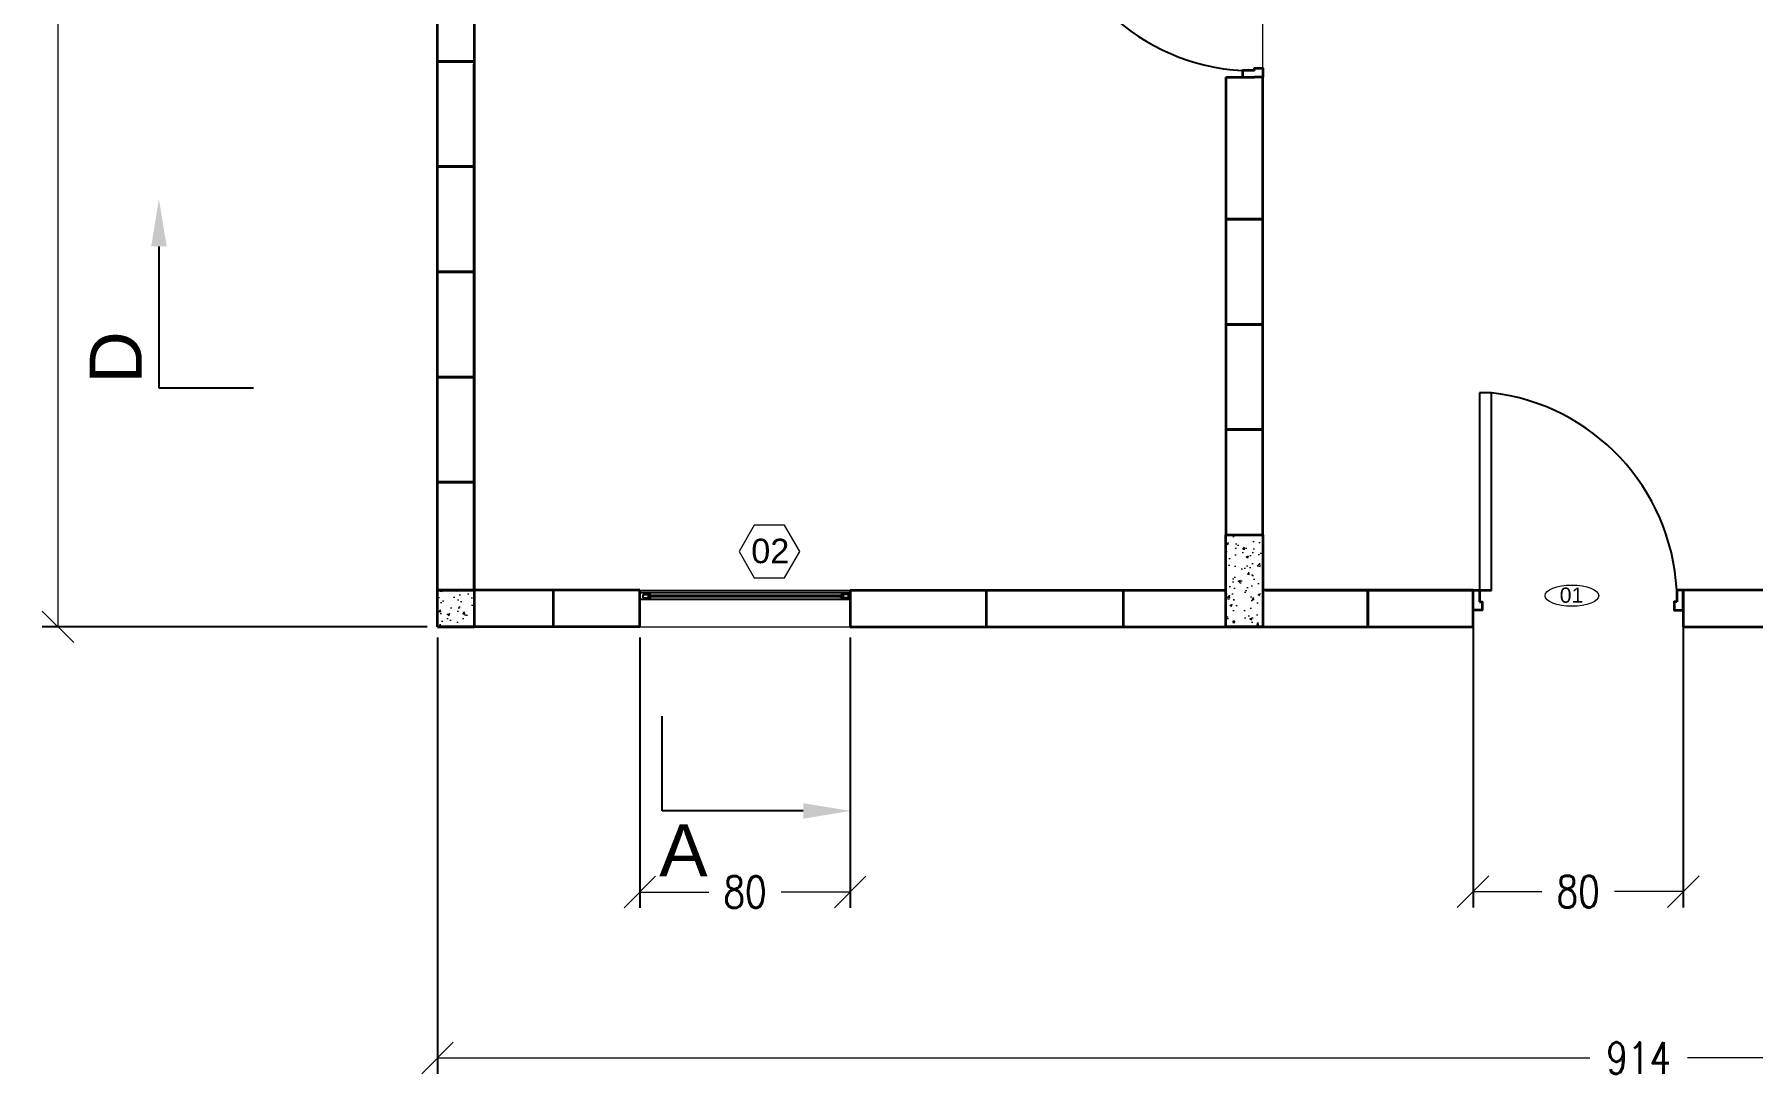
# Model space of a CAD drawing. Header units: inches. Extents: x 13.7 to 27.3, y 9.2 to 21.7.
# Drawn here: x 13.71 to 20.25, y 9.17 to 13.15 of the extents above; entities that cross this region are included whole.
import ezdxf
from ezdxf import colors
from ezdxf.entities.mleader import LeaderData, LeaderLine
from ezdxf.math import Vec2, Vec3

# ---------------------------------------------------------------- set-up
doc = ezdxf.new("R2010")
doc.units = ezdxf.units.IN
doc.header["$MEASUREMENT"] = 0
for name, color, linetype, lineweight in [('A-DOOR-FULL', 4, 'Continuous', 25), ('A-FLOR-PATT', 8, 'Continuous', 18), ('A-FURN', 8, 'Continuous', 18), ('A-GLAZ-FULL', 4, 'Continuous', 25), ('a-quote', 7, 'Continuous', 13), ('A-WALL-FULL', 7, 'Continuous', 35), ('linee di sezione', 3, 'Continuous', 13)]:
    doc.layers.add(name, color=color, linetype=linetype, lineweight=lineweight)
doc.styles.add('ARIAL', font='Arial.ttf')
doc.styles.add('E-ROMANS', font='romans.shx', dxfattribs={"width": 0.8})
doc.styles.get("Standard").update_dxf_attribs({"font": 'Arial.ttf'})
doc.dimstyles.new('E-0100_TICK_12', dxfattribs={"dimscale": 0.001, "dimtxt": 120, "dimasz": 120, "dimexe": 60, "dimexo": 40, "dimgap": 60, "dimtad": 0, "dimzin": 0, "dimdsep": 46, "dimtxsty": 'E-ROMANS', "dimblk": 'OBLIQUE', "dimcen": 60, "dimclrd": 256, "dimclre": 256, "dimclrt": 256, "dimadec": 0, "dimazin": 0, "dimtfac": 1, "dimtmove": 1, "dimatfit": 3, "dimldrblk": 'OPEN90', "dimfxl": 1, "dimtfill": 1, "dimtolj": 1, "dimtzin": 0, "dimlwd": -1, "dimarcsym": 0})

# ---------------------------------------------------------------- blocks, each defined once
blk = doc.blocks.new('_Oblique')
at = {"color": 0, "linetype": 'ByBlock', "lineweight": -2}
blk.add_line((-0.5, -0.5), (0.5, 0.5), dxfattribs=at)
blk = doc.blocks.new('*D23')
at = {"layer": 'linee di sezione', "lineweight": -2, "transparency": 16777216}
for p, q in [((19.1859, 11.0017), (19.1859, 9.8351)), ((19.9859, 11.0017), (19.9859, 9.8351))]:
    blk.add_line(p, q, dxfattribs=at)
at = {"layer": 'linee di sezione', "transparency": 16777216}
for p, q in [((19.1859, 9.8951), (19.4482, 9.8951)), ((19.9859, 9.8951), (19.7236, 9.8951))]:
    blk.add_line(p, q, dxfattribs=at)
at = {"layer": 'linee di sezione', "transparency": 16777216, "xscale": 0.12, "yscale": 0.12, "zscale": 0.12, "rotation": 180}
blk.add_blockref('_Oblique', (19.1859, 9.8951), dxfattribs=at)
at = {"layer": 'linee di sezione', "transparency": 16777216, "xscale": 0.12, "yscale": 0.12, "zscale": 0.12}
blk.add_blockref('_Oblique', (19.9859, 9.8951), dxfattribs=at)
at = {"layer": 'linee di sezione', "lineweight": 13, "transparency": 16777216, "insert": (19.5859, 9.8951), "char_height": 0.12, "attachment_point": 5, "style": 'E-ROMANS', "bg_fill": 3, "box_fill_scale": 1.25, "bg_fill_color": 256, "bg_fill_true_color": 13158600, "bg_fill_transparency": 0}
blk.add_mtext('\\A1;80', dxfattribs=at)
blk = doc.blocks.new('_Open90')
at = {"color": 0, "linetype": 'ByBlock', "lineweight": -2}
for p, q in [((0, 0), (-1, 0)), ((-0.5, 0.5), (0, 0)), ((0, 0), (-0.5, -0.5))]:
    blk.add_line(p, q, dxfattribs=at)
blk = doc.blocks.new('*D24')
at = {"layer": 'linee di sezione', "lineweight": -2, "transparency": 16777216}
for p, q in [((16.0159, 10.8617), (16.0159, 9.8333)), ((16.8159, 10.8617), (16.8159, 9.8333))]:
    blk.add_line(p, q, dxfattribs=at)
at = {"layer": 'linee di sezione', "transparency": 16777216}
for p, q in [((16.0159, 9.8933), (16.2782, 9.8933)), ((16.8159, 9.8933), (16.5536, 9.8933))]:
    blk.add_line(p, q, dxfattribs=at)
at = {"layer": 'linee di sezione', "transparency": 16777216, "xscale": 0.12, "yscale": 0.12, "zscale": 0.12, "rotation": 180}
blk.add_blockref('_Oblique', (16.0159, 9.8933), dxfattribs=at)
at = {"layer": 'linee di sezione', "transparency": 16777216, "xscale": 0.12, "yscale": 0.12, "zscale": 0.12}
blk.add_blockref('_Oblique', (16.8159, 9.8933), dxfattribs=at)
at = {"layer": 'linee di sezione', "lineweight": 13, "transparency": 16777216, "insert": (16.4159, 9.8933), "char_height": 0.12, "attachment_point": 5, "style": 'E-ROMANS', "bg_fill": 3, "box_fill_scale": 1.25, "bg_fill_color": 256, "bg_fill_true_color": 13158600, "bg_fill_transparency": 0}
blk.add_mtext('\\A1;80', dxfattribs=at)
blk = doc.blocks.new('*D25')
at = {"layer": 'linee di sezione', "lineweight": -2, "transparency": 16777216}
for p, q in [((15.2459, 10.8617), (15.2459, 9.2024)), ((24.3859, 10.8617), (24.3859, 9.2024))]:
    blk.add_line(p, q, dxfattribs=at)
at = {"layer": 'linee di sezione', "transparency": 16777216}
for p, q in [((15.2459, 9.2624), (19.6302, 9.2624)), ((24.3859, 9.2624), (20.0016, 9.2624))]:
    blk.add_line(p, q, dxfattribs=at)
at = {"layer": 'linee di sezione', "transparency": 16777216, "xscale": 0.12, "yscale": 0.12, "zscale": 0.12, "rotation": 180}
blk.add_blockref('_Oblique', (15.2459, 9.2624), dxfattribs=at)
at = {"layer": 'linee di sezione', "transparency": 16777216, "xscale": 0.12, "yscale": 0.12, "zscale": 0.12}
blk.add_blockref('_Oblique', (24.3859, 9.2624), dxfattribs=at)
at = {"layer": 'linee di sezione', "lineweight": 13, "transparency": 16777216, "insert": (19.8159, 9.2624), "char_height": 0.12, "attachment_point": 5, "style": 'E-ROMANS', "bg_fill": 3, "box_fill_scale": 1.25, "bg_fill_color": 256, "bg_fill_true_color": 13158600, "bg_fill_transparency": 0}
blk.add_mtext('\\A1;914', dxfattribs=at)
blk = doc.blocks.new('*D28')
at = {"layer": 'linee di sezione', "lineweight": -2, "transparency": 16777216}
for p, q in [((15.2059, 16.9517), (13.742, 16.9517)), ((15.2059, 10.9017), (13.742, 10.9017))]:
    blk.add_line(p, q, dxfattribs=at)
at = {"layer": 'linee di sezione', "transparency": 16777216}
for p, q in [((13.802, 16.9517), (13.802, 14.1079)), ((13.802, 10.9017), (13.802, 13.7456))]:
    blk.add_line(p, q, dxfattribs=at)
at = {"layer": 'linee di sezione', "transparency": 16777216, "xscale": 0.12, "yscale": 0.12, "zscale": 0.12}
for p, rotation in [((13.802, 16.9517), 90), ((13.802, 10.9017), 270)]:
    blk.add_blockref('_Oblique', p, dxfattribs=dict(at, rotation=rotation))
at = {"layer": 'linee di sezione', "lineweight": 13, "transparency": 16777216, "insert": (13.802, 13.9267), "char_height": 0.12, "attachment_point": 5, "rotation": 90, "style": 'E-ROMANS', "bg_fill": 3, "box_fill_scale": 1.25, "bg_fill_color": 256, "bg_fill_true_color": 13158600, "bg_fill_transparency": 0}
blk.add_mtext('\\A1;605', dxfattribs=at)

msp = doc.modelspace()

# ---------------------------------------------------------------- hatches: boundary and pattern name
at = {"layer": 'A-FLOR-PATT'}
h = msp.add_hatch(dxfattribs=at)
h.set_pattern_fill('AR-CONC', color=256, scale=0.0005, style=0)
h.set_pattern_definition([(50, (39.66048, 98.05265), (0.091092334, -0.00796954), [0.009525, -0.104775]), (355, (39.66048, 98.05265), (-0.01762141, 0.09552832), [0.00762, -0.08382]), (100.451, (39.66807, 98.05198), (0.07347125, 0.08755834), [0.008095, -0.089045]), (46.1842, (39.66048, 98.07805), (0.13553952, -0.02102116), [0.0142875, -0.1571625]), (96.6356, (39.67178, 98.0763), (0.11870212, 0.12371278), [0.0121425, -0.1335675]), (351.184, (39.66048, 98.07805), (0.1187023, 0.12371256), [0.01143, -0.12573]), (21, (39.67318, 98.0717), (0.07580744, -0.05113276), [0.009525, -0.104775]), (326, (39.67318, 98.0717), (0.03090101, 0.09209398), [0.00762, -0.08382]), (71.4514, (39.6795, 98.06744), (0.106708245, 0.04096143), [0.008095, -0.089045]), (37.5, (39.66048, 98.052648), (0.001544302, 0.04227752), [0, -0.082804, 0, -0.08509, 0, -0.0841375]), (7.5, (39.66048, 98.05265), (0.033409831, 0.050090287), [0, -0.048514, 0, -0.080899, 0, -0.0320675]), (327.5, (39.63216, 98.052648), (0.067795298, -0.002864372), [0, -0.03175, 0, -0.09906, 0, -0.131445]), (317.5, (39.61946, 98.05265), (0.07406459, 0.012713246), [0, -0.041275, 0, -0.065786, 0, -0.093345])])
h.paths.add_polyline_path([(18.3859, 11.2517), (18.2459, 11.2517), (18.2459, 10.9017), (18.3859, 10.9017)])
h = msp.add_hatch(dxfattribs=at)
h.set_pattern_fill('AR-CONC', color=256, scale=0.0005, style=0)
h.set_pattern_definition([(50, (47.85048, 98.05265), (0.091092334, -0.00796954), [0.009525, -0.104775]), (355, (47.85048, 98.05265), (-0.01762141, 0.09552832), [0.00762, -0.08382]), (100.451, (47.85807, 98.05198), (0.07347125, 0.08755834), [0.008095, -0.089045]), (46.1842, (47.85048, 98.07805), (0.13553952, -0.02102116), [0.0142875, -0.1571625]), (96.6356, (47.86178, 98.0763), (0.11870212, 0.12371278), [0.0121425, -0.1335675]), (351.184, (47.85048, 98.07805), (0.1187023, 0.12371256), [0.01143, -0.12573]), (21, (47.86318, 98.0717), (0.07580744, -0.05113276), [0.009525, -0.104775]), (326, (47.86318, 98.0717), (0.03090101, 0.09209398), [0.00762, -0.08382]), (71.4514, (47.8695, 98.06744), (0.106708245, 0.04096143), [0.008095, -0.089045]), (37.5, (47.85048, 98.052648), (0.001544302, 0.04227752), [0, -0.082804, 0, -0.08509, 0, -0.0841375]), (7.5, (47.85048, 98.05265), (0.033409831, 0.050090287), [0, -0.048514, 0, -0.080899, 0, -0.0320675]), (327.5, (47.82216, 98.052648), (0.067795298, -0.002864372), [0, -0.03175, 0, -0.09906, 0, -0.131445]), (317.5, (47.80946, 98.05265), (0.07406459, 0.012713246), [0, -0.041275, 0, -0.065786, 0, -0.093345])])
h.paths.add_polyline_path([(15.2459, 11.0417), (15.2459, 10.9017), (15.3859, 10.9017), (15.3859, 11.0417)])
for points in [[(16.0326, 11.0055), (16.0326, 11.008), (16.0184, 11.008), (16.0184, 11.0292), (16.0326, 11.0292), (16.0326, 11.0317), (16.0159, 11.0317), (16.0159, 11.0055)], [(16.7992, 11.0055), (16.7992, 11.008), (16.8134, 11.008), (16.8134, 11.0292), (16.7992, 11.0292), (16.7992, 11.0317), (16.8159, 11.0317), (16.8159, 11.0055)]]:
    msp.add_hatch(color=256, dxfattribs=at).paths.add_polyline_path(points)

# ---------------------------------------------------------------- linework, layer by layer
at = {"layer": 'A-DOOR-FULL'}
msp.add_lwpolyline([(19.2109, 11.7917), (19.2109, 11.0417), (19.2559, 11.0417), (19.2559, 11.7917)], close=True, dxfattribs=at)
for centre, start, end in [((18.3519, 13.814), 186.63627, 266.90667), ((19.1636, 10.9987), 3.09333, 83.36373)]:
    msp.add_arc(centre, 0.7984, start, end, dxfattribs=at)
at = {"layer": 'A-FURN', "ltscale": 1.5}
msp.add_line((18.3859, 12.9917), (18.3859, 13.7917), dxfattribs=at)
at = {"layer": 'A-FURN'}
for p, q in [((16.0159, 11.0417), (16.8159, 11.0417)), ((16.0159, 10.9017), (16.8159, 10.9017))]:
    msp.add_line(p, q, dxfattribs=at)
at = {"layer": 'A-FURN', "ltscale": 0.8}
for p, q in [((15.2359, 10.9017), (15.2358, 10.9017)), ((16.0159, 10.9017), (16.8159, 10.9017))]:
    msp.add_line(p, q, dxfattribs=at)
at = {"layer": 'A-GLAZ-FULL'}
for p, q in [((16.0159, 11.0317), (16.7992, 11.0317)), ((16.8159, 11.0317), (16.0159, 11.0317)), ((16.8159, 11.0055), (16.0159, 11.0055)), ((16.0281, 11.012), (16.0281, 11.0253)), ((16.0281, 11.0253), (16.0573, 11.0253)), ((16.0281, 11.012), (16.0573, 11.012)), ((16.7901, 11.0211), (16.0473, 11.0211)), ((16.0473, 11.0211), (16.0473, 11.0161)), ((16.7901, 11.0161), (16.0473, 11.0161)), ((16.0573, 11.0211), (16.0573, 11.0253)), ((16.0573, 11.012), (16.0573, 11.0161)), ((16.8092, 11.0253), (16.7801, 11.0253)), ((16.7801, 11.0211), (16.7801, 11.0253)), ((16.7801, 11.012), (16.7801, 11.0161)), ((16.8092, 11.012), (16.7801, 11.012)), ((16.7901, 11.0161), (16.7901, 11.0211)), ((16.7992, 11.0317), (16.8159, 11.0317)), ((16.7992, 11.0292), (16.7992, 11.0317)), ((16.7992, 11.0055), (16.7992, 11.008)), ((16.7992, 11.008), (16.8134, 11.008)), ((16.8092, 11.012), (16.8092, 11.0253)), ((16.8134, 11.008), (16.8134, 11.0292))]:
    msp.add_line(p, q, dxfattribs=at)
at = {"layer": 'A-WALL-FULL'}
for p, q in [((15.2459, 13.0517), (15.2459, 13.4517)), ((15.3859, 13.4517), (15.3859, 13.0517)), ((15.3859, 13.0517), (15.2459, 13.0517)), ((15.2459, 13.0517), (15.3859, 13.0517)), ((15.2459, 12.6517), (15.2459, 13.0517)), ((15.3859, 13.0517), (15.3859, 12.6517)), ((18.2459, 12.9917), (18.2459, 12.4517)), ((18.2459, 12.9917), (18.3089, 12.9917)), ((18.3859, 12.4517), (18.3859, 12.9915)), ((15.3859, 12.6517), (15.2459, 12.6517)), ((15.2459, 12.6517), (15.3859, 12.6517)), ((15.2459, 12.2517), (15.2459, 12.6517)), ((15.3859, 12.6517), (15.3859, 12.2517)), ((18.2459, 12.4517), (18.3859, 12.4517)), ((18.3859, 12.4517), (18.2459, 12.4517)), ((18.2459, 12.4517), (18.2459, 12.0517)), ((18.3859, 12.0517), (18.3859, 12.4517)), ((15.2459, 12.2517), (15.3859, 12.2517)), ((15.2459, 11.8517), (15.2459, 12.2517)), ((15.3859, 12.2517), (15.2459, 12.2517)), ((15.3859, 12.2517), (15.3859, 11.8517)), ((18.2459, 12.0517), (18.3859, 12.0517)), ((18.3859, 12.0517), (18.2459, 12.0517)), ((18.2459, 12.0517), (18.2459, 11.6517)), ((18.3859, 11.6517), (18.3859, 12.0517)), ((15.3859, 11.8517), (15.2459, 11.8517)), ((15.2459, 11.8517), (15.3859, 11.8517)), ((15.2459, 11.4517), (15.2459, 11.8517)), ((15.3859, 11.8517), (15.3859, 11.4517)), ((18.3859, 11.6517), (18.2459, 11.6517)), ((18.2459, 11.6517), (18.2459, 11.2517)), ((18.2459, 11.6517), (18.3859, 11.6517)), ((18.3859, 11.2517), (18.3859, 11.6517)), ((15.2459, 11.4517), (15.3859, 11.4517)), ((15.2459, 10.9017), (15.2459, 11.4517)), ((15.3859, 11.4517), (15.2459, 11.4517)), ((15.3859, 11.4517), (15.3859, 11.0417)), ((18.2459, 11.2517), (18.3859, 11.2517)), ((15.3859, 11.0417), (15.2459, 11.0417)), ((16.0159, 11.0417), (15.3859, 11.0417)), ((15.6876, 10.9017), (15.6876, 11.0417)), ((16.0159, 10.9017), (16.0159, 11.0417)), ((16.8159, 11.0417), (16.8159, 10.9017)), ((16.8159, 11.0417), (18.2459, 11.0417)), ((17.3349, 10.9017), (17.3349, 11.0417)), ((17.8558, 10.9017), (17.8558, 11.0417)), ((18.7859, 11.0417), (18.3859, 11.0417)), ((18.3859, 11.0417), (18.3859, 10.9017)), ((19.1859, 11.0417), (18.7859, 11.0417)), ((18.7859, 11.0417), (18.7859, 10.9017)), ((18.7859, 10.9017), (18.7859, 11.0417)), ((19.1859, 10.9017), (19.1859, 11.0417)), ((16.0159, 10.9017), (15.3859, 10.9017)), ((16.8159, 10.9017), (18.2459, 10.9017)), ((18.3859, 10.9017), (18.2459, 10.9017)), ((18.3859, 10.9017), (18.2459, 10.9017)), ((18.2459, 10.9017), (18.3859, 10.9017)), ((18.2459, 10.9017), (18.3859, 10.9017)), ((18.3859, 10.9017), (18.7859, 10.9017)), ((18.7859, 10.9017), (19.1859, 10.9017))]:
    msp.add_line(p, q, dxfattribs=at)
at = {"layer": 'A-WALL-FULL', "color": 7, "true_color": 0xffffff}
msp.add_line((15.3859, 11.0417), (15.3859, 13.0417), dxfattribs=at)
at = {"layer": 'A-WALL-FULL', "ltscale": 0.8}
msp.add_line((18.3959, 11.0417), (19.2559, 11.0417), dxfattribs=at)
at = {"layer": 'A-WALL-FULL'}
for points in [[(18.3539, 13.0167), (18.3089, 13.0167), (18.3089, 12.9917), (18.3539, 12.9917)], [(18.3539, 13.0167), (18.3539, 13.0267), (18.3859, 13.0267), (18.3859, 12.9917), (18.3539, 12.9917)], [(15.2459, 11.0417), (15.3859, 11.0417), (15.3859, 10.9017), (15.2459, 10.9017)], [(19.1859, 10.9967), (19.1859, 10.9967), (19.1859, 11.0417), (19.2109, 11.0417), (19.2109, 10.9967)], [(19.1859, 10.9967), (19.1859, 10.9967), (19.1859, 11.0417), (19.2109, 11.0417), (19.2109, 10.9967)], [(19.2109, 10.9967), (19.2209, 10.9967), (19.2209, 10.9647), (19.1859, 10.9647), (19.1859, 10.9967)], [(19.9609, 10.9967), (19.9509, 10.9967), (19.9509, 10.9647), (19.9859, 10.9647), (19.9859, 10.9967)], [(19.9859, 10.9967), (19.9859, 10.9967), (19.9859, 11.0417), (19.9609, 11.0417), (19.9609, 10.9967)], [(19.9859, 10.9967), (19.9859, 10.9967), (19.9859, 11.0417), (19.9609, 11.0417), (19.9609, 10.9967)], [(15.2459, 10.9017), (15.3859, 10.9017)]]:
    msp.add_lwpolyline(points, dxfattribs=at)
for points in [[(18.2459, 11.2517), (18.3859, 11.2517), (18.3859, 10.9017), (18.2459, 10.9017)], [(19.9859, 10.9017), (20.3859, 10.9017), (20.3859, 11.0417), (19.9859, 11.0417)]]:
    msp.add_lwpolyline(points, close=True, dxfattribs=at)
at = {"layer": 'linee di sezione'}
msp.add_lwpolyline([(16.6244, 11.1883), (16.5666, 11.2883), (16.4512, 11.2883), (16.3934, 11.1883), (16.4512, 11.0883), (16.5666, 11.0883)], close=True, dxfattribs=at)

# ---------------------------------------------------------------- texts
at = {"color": 7, "style": 'ARIAL'}
msp.add_text('D', height=0.198, rotation=90, dxfattribs=at).set_placement((14.1206, 11.826))
msp.add_text('A', height=0.198, dxfattribs=at).set_placement((16.0893, 9.9529))
at = {"layer": 'linee di sezione', "style": 'ARIAL'}
msp.add_text('02', height=0.09323, rotation=359.83263, dxfattribs=at).set_placement((16.4394, 11.1439))

# ---------------------------------------------------------------- leaders
at = {"layer": 'a-quote', "lineweight": 13}
ml = msp.add_multileader_mtext('Standard', dxfattribs=at)
ml.set_content('', color=256)
ml.set_leader_properties()
ml.build(insert=Vec2(0, 0))
ml.multileader.update_dxf_attribs({"dogleg_length": 0.36, "arrow_head_size": 0.18})
ctx = ml.context
ctx.base_point, ctx.char_height, ctx.arrow_head_size, ctx.landing_gap_size, ctx.plane_origin = Vec3(14.5459, 11.8112), 0.18, 0.18, 0.09, Vec3(14.1859, 12.5283)
notes = []
notes.append((ctx, [(0, (1, 1, 0), (14.1859, 11.8112), (1, 0), 0.36, [(0, [(14.1859, 12.5283)], 0, [])])]))
ctx.mtext.insert, ctx.mtext.flow_direction = Vec3(14.6359, 11.9012), 5
ml = msp.add_multileader_mtext('Standard', dxfattribs=at)
ml.set_content('', color=256)
ml.set_leader_properties()
ml.build(insert=Vec2(0, 0))
ml.multileader.update_dxf_attribs({"dogleg_length": 0.36, "arrow_head_size": 0.18})
ctx = ml.context
ctx.base_point, ctx.char_height, ctx.arrow_head_size, ctx.landing_gap_size, ctx.plane_origin, ctx.plane_x_axis, ctx.plane_y_axis = Vec3(16.1002, 10.7417), 0.18, 0.18, 0.09, Vec3(16.8172, 10.2017), Vec3(0, -1), Vec3(1, 0)
ctx.text_align_type = 2
notes.append((ctx, [(0, (1, 1, 0), (16.1002, 10.2017), (0, 1), 0.36, [(0, [(16.8172, 10.2017)], 0, [])])]))
ctx.mtext.insert, ctx.mtext.text_direction, ctx.mtext.rotation, ctx.mtext.alignment, ctx.mtext.flow_direction = Vec3(16.1902, 10.6517), Vec3(0, -1), 4.712389, 3, 5
for ctx, leaders in notes:
    for number, flags, end, landing, length, lines in leaders:
        leader = LeaderData()
        leader.index, (leader.has_last_leader_line, leader.has_dogleg_vector, leader.attachment_direction) = number, flags
        leader.last_leader_point, leader.dogleg_vector, leader.dogleg_length = Vec3(end), Vec3(landing), length
        for number, points, colour, breaks in lines:
            line = LeaderLine()
            line.index, line.vertices, line.color, line.breaks = number, Vec3.list(points), colors.encode_raw_color(colour), breaks
            leader.lines.append(line)
        ctx.leaders.append(leader)

# ---------------------------------------------------------------- next in the draw order: dimensions: what is measured, and where the dimension line sits
at = {"layer": 'linee di sezione', "lineweight": 13}
for base, p1, p2, picture, middle in [((19.9859, 9.8951), (19.1859, 11.0417), (19.9859, 11.0417), '*D23', (19.5859, 9.8951)), ((16.8159, 9.8933), (16.0159, 10.9017), (16.8159, 10.9017), '*D24', (16.4159, 9.8933))]:
    dim = msp.add_linear_dim(base=base, p1=p1, p2=p2, text='80', dimstyle='E-0100_TICK_12', dxfattribs=at)
    dim.commit()
    dim.dimension.update_dxf_attribs({"geometry": picture, "text_midpoint": middle})

# ---------------------------------------------------------------- next in the draw order: linework, layer by layer
at = {"layer": 'linee di sezione'}
msp.add_ellipse((19.5619, 11.0202), major_axis=(-0.1021, 0.0002), ratio=0.395468, dxfattribs=at)

# ---------------------------------------------------------------- next in the draw order: texts
at = {"layer": 'linee di sezione', "style": 'ARIAL'}
msp.add_text('01', height=0.05781, dxfattribs=at).set_placement((19.5157, 10.9933))

# ---------------------------------------------------------------- next in the draw order: dimensions: what is measured, and where the dimension line sits
at = {"layer": 'linee di sezione', "lineweight": 13}
dim = msp.add_linear_dim(base=(24.3859, 9.2624), p1=(15.2459, 10.9017), p2=(24.3859, 10.9017), text='914', dimstyle='E-0100_TICK_12', dxfattribs=at)
dim.commit()
dim.dimension.update_dxf_attribs({"geometry": '*D25', "text_midpoint": (19.8159, 9.2624)})

# ---------------------------------------------------------------- next in the draw order: dimensions: what is measured, and where the dimension line sits
dim = msp.add_linear_dim(base=(13.802, 16.9517), p1=(15.2459, 10.9017), p2=(15.2459, 16.9517), angle=90, text='605', dimstyle='E-0100_TICK_12', dxfattribs=at)
dim.commit()
dim.dimension.update_dxf_attribs({"geometry": '*D28', "text_midpoint": (13.802, 13.9267)})

doc.saveas('drawing.dxf')
